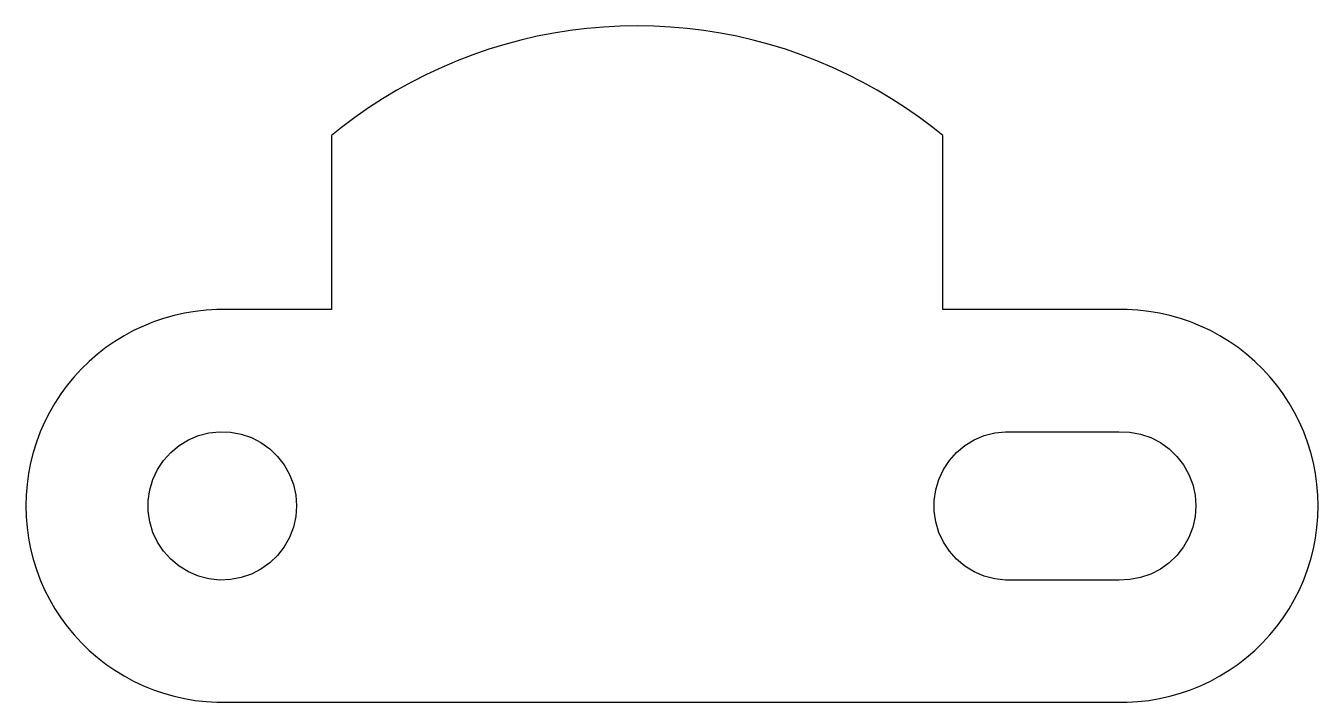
# Model space of a CAD drawing. Header units: metres. Extents: x -13.5 to 16.1, y -4.5 to 11.
import ezdxf

# ---------------------------------------------------------------- set-up
doc = ezdxf.new("R2010")
doc.units = ezdxf.units.M

msp = doc.modelspace()

# ---------------------------------------------------------------- linework, layer by layer
for p, q in [((-0.267319, 10.9732), (-0.649811, 10.9397)), ((0.116104, 10.9933), (-0.267319, 10.9732)), ((0.5, 11), (0.116104, 10.9933)), ((0.883881, 10.9933), (0.5, 11)), ((1.26732, 10.9732), (0.883881, 10.9933)), ((1.64981, 10.9397), (1.26732, 10.9732)), ((-2.16113, 10.6732), (-2.532, 10.5739)), ((-1.78702, 10.7596), (-2.16113, 10.6732)), ((-1.41013, 10.8329), (-1.78702, 10.7596)), ((-1.0309, 10.8929), (-1.41013, 10.8329)), ((-0.649811, 10.9397), (-1.0309, 10.8929)), ((2.0309, 10.8929), (1.64981, 10.9397)), ((2.41013, 10.8329), (2.0309, 10.8929)), ((2.78702, 10.7596), (2.41013, 10.8329)), ((3.16113, 10.6732), (2.78702, 10.7596)), ((3.532, 10.5739), (3.16113, 10.6732)), ((-2.89919, 10.4616), (-3.26221, 10.3366)), ((-2.532, 10.5739), (-2.89919, 10.4616)), ((3.89919, 10.4616), (3.532, 10.5739)), ((4.26221, 10.3366), (3.89919, 10.4616)), ((-3.62067, 10.199), (-3.97409, 10.049)), ((-3.26221, 10.3366), (-3.62067, 10.199)), ((4.62067, 10.199), (4.26221, 10.3366)), ((4.97409, 10.049), (4.62067, 10.199)), ((-4.32208, 9.88673), (-4.66418, 9.71242)), ((-3.97409, 10.049), (-4.32208, 9.88673)), ((5.32208, 9.88673), (4.97409, 10.049)), ((5.66418, 9.71242), (5.32208, 9.88673)), ((-5, 9.52628), (-5.3291, 9.32852)), ((-4.66418, 9.71242), (-5, 9.52628)), ((6, 9.52628), (5.66418, 9.71242)), ((6.3291, 9.32852), (6, 9.52628)), ((-5.3291, 9.32852), (-5.65111, 9.1194)), ((6.65111, 9.1194), (6.3291, 9.32852)), ((-5.96564, 8.89919), (-6.27226, 8.66811)), ((-5.65111, 9.1194), (-5.96564, 8.89919)), ((6.96564, 8.89919), (6.65111, 9.1194)), ((7.27226, 8.66811), (6.96564, 8.89919)), ((-6.27226, 8.66811), (-6.5, 8.4837)), ((7.5, 8.4837), (7.27226, 8.66811)), ((-6.5, 8.4837), (-6.5, 4.49829)), ((7.5, 4.49829), (7.5, 8.4837)), ((-9.61809, 4.45734), (-9.86269, 4.41652)), ((-9.3716, 4.48462), (-9.61809, 4.45734)), ((-9.12399, 4.49829), (-9.3716, 4.48462)), ((-6.5, 4.49829), (-9.12399, 4.49829)), ((11.724, 4.49829), (7.5, 4.49829)), ((11.9716, 4.48462), (11.724, 4.49829)), ((12.2181, 4.45734), (11.9716, 4.48462)), ((12.4627, 4.41652), (12.2181, 4.45734)), ((-10.5779, 4.21429), (-10.8076, 4.12097)), ((-10.3433, 4.29482), (-10.5779, 4.21429)), ((-10.1047, 4.36229), (-10.3433, 4.29482)), ((-9.86269, 4.41652), (-10.1047, 4.36229)), ((12.7047, 4.36229), (12.4627, 4.41652)), ((12.9433, 4.29482), (12.7047, 4.36229)), ((13.1779, 4.21429), (12.9433, 4.29482)), ((13.4076, 4.12097), (13.1779, 4.21429)), ((-11.25, 3.89711), (-11.4613, 3.76724)), ((-11.0319, 4.01514), (-11.25, 3.89711)), ((-10.8076, 4.12097), (-11.0319, 4.01514)), ((13.6319, 4.01514), (13.4076, 4.12097)), ((13.85, 3.89711), (13.6319, 4.01514)), ((14.0613, 3.76724), (13.85, 3.89711)), ((-11.6651, 3.62593), (-11.8607, 3.47362)), ((-11.4613, 3.76724), (-11.6651, 3.62593)), ((14.265, 3.62593), (14.0613, 3.76724)), ((14.4608, 3.47362), (14.265, 3.62593)), ((-12.0478, 3.31075), (-12.2255, 3.13783)), ((-11.8607, 3.47362), (-12.0478, 3.31075)), ((14.6478, 3.31075), (14.4608, 3.47362)), ((14.8255, 3.13783), (14.6478, 3.31075)), ((-12.2255, 3.13783), (-12.3935, 2.95538)), ((14.9935, 2.95538), (14.8255, 3.13783)), ((-12.5511, 2.76395), (-12.698, 2.56413)), ((-12.3935, 2.95538), (-12.5511, 2.76395)), ((15.1511, 2.76395), (14.9935, 2.95538)), ((15.298, 2.56413), (15.1511, 2.76395)), ((-12.698, 2.56413), (-12.8336, 2.35652)), ((15.4336, 2.35652), (15.298, 2.56413)), ((-12.9576, 2.14175), (-13.0696, 1.92049)), ((-12.8336, 2.35652), (-12.9576, 2.14175)), ((15.5576, 2.14175), (15.4336, 2.35652)), ((15.6696, 1.92049), (15.5576, 2.14175)), ((-13.0696, 1.92049), (-13.1692, 1.69339)), ((15.7692, 1.69339), (15.6696, 1.92049)), ((-13.1692, 1.69339), (-13.2562, 1.46114)), ((-9.98915, 1.38258), (-9.7773, 1.51187)), ((-9.7773, 1.51187), (-9.54889, 1.60893)), ((-9.54889, 1.60893), (-9.30878, 1.67171)), ((-9.30878, 1.67171), (-9.06207, 1.69885)), ((-9.06207, 1.69885), (-8.81406, 1.68979)), ((-8.81406, 1.68979), (-8.57001, 1.64471)), ((-8.57001, 1.64471), (-8.33511, 1.56458)), ((-8.33511, 1.56458), (-8.1144, 1.4511)), ((8.01083, 1.38258), (8.22269, 1.51187)), ((8.22269, 1.51187), (8.4511, 1.60893)), ((8.4511, 1.60893), (8.69121, 1.67171)), ((8.69121, 1.67171), (8.93791, 1.69885)), ((8.93791, 1.69885), (11.5379, 1.69885)), ((11.5379, 1.69885), (11.7859, 1.68979)), ((11.7859, 1.68979), (12.03, 1.64471)), ((12.03, 1.64471), (12.2649, 1.56458)), ((12.2649, 1.56458), (12.4856, 1.4511)), ((15.8562, 1.46114), (15.7692, 1.69339)), ((-13.3302, 1.22446), (-13.3911, 0.984055)), ((-13.2562, 1.46114), (-13.3302, 1.22446)), ((-10.3455, 1.03899), (-10.1799, 1.22383)), ((-10.1799, 1.22383), (-9.98915, 1.38258)), ((-8.1144, 1.4511), (-7.91255, 1.30669)), ((-7.91255, 1.30669), (-7.73389, 1.13443)), ((7.65445, 1.03899), (7.82007, 1.22383)), ((7.82007, 1.22383), (8.01083, 1.38258)), ((12.4856, 1.4511), (12.6874, 1.30669)), ((12.6874, 1.30669), (12.8661, 1.13443)), ((15.9302, 1.22446), (15.8562, 1.46114)), ((15.9911, 0.984055), (15.9302, 1.22446)), ((-13.3911, 0.984055), (-13.4386, 0.740662)), ((-10.4825, 0.832001), (-10.3455, 1.03899)), ((-7.73389, 1.13443), (-7.5822, 0.938004)), ((-7.5822, 0.938004), (-7.46072, 0.721573)), ((7.5175, 0.832001), (7.65445, 1.03899)), ((12.8661, 1.13443), (13.0178, 0.938004)), ((13.0178, 0.938004), (13.1393, 0.721573)), ((16.0386, 0.740662), (15.9911, 0.984055)), ((-13.4386, 0.740662), (-13.4727, 0.495026)), ((-10.6593, 0.369629), (-10.5878, 0.607285)), ((-10.5878, 0.607285), (-10.4825, 0.832001)), ((-7.46072, 0.721573), (-7.37207, 0.489761)), ((7.34067, 0.369629), (7.41217, 0.607285)), ((7.41217, 0.607285), (7.5175, 0.832001)), ((13.1393, 0.721573), (13.2279, 0.489761)), ((16.0727, 0.495026), (16.0386, 0.740662)), ((-13.4727, 0.495026), (-13.4932, 0.247894)), ((-10.6954, 0.124084), (-10.6593, 0.369629)), ((-7.37207, 0.489761), (-7.31812, 0.247513)), ((7.30453, 0.124084), (7.34067, 0.369629)), ((13.2279, 0.489761), (13.2819, 0.247513)), ((16.0932, 0.247894), (16.0727, 0.495026)), ((-13.4932, 0.247894), (-13.5, 0)), ((-13.5, 0), (-13.4932, -0.247894)), ((-10.6954, -0.124084), (-10.6954, 0.124084)), ((-7.31812, 0.247513), (-7.29999, 0)), ((-7.29999, 0), (-7.31812, -0.247513)), ((7.30453, -0.124084), (7.30453, 0.124084)), ((13.2819, 0.247513), (13.3, 0)), ((13.3, 0), (13.2819, -0.247513)), ((16.1, 0), (16.0932, 0.247894)), ((16.0932, -0.247894), (16.1, 0)), ((-13.4932, -0.247894), (-13.4727, -0.495026)), ((-10.6593, -0.369629), (-10.6954, -0.124084)), ((-7.31812, -0.247513), (-7.37207, -0.489761)), ((7.34067, -0.369629), (7.30453, -0.124084)), ((13.2819, -0.247513), (13.2279, -0.489761)), ((16.0727, -0.495026), (16.0932, -0.247894)), ((-13.4727, -0.495026), (-13.4386, -0.740662)), ((-10.5878, -0.607285), (-10.6593, -0.369629)), ((-7.37207, -0.489761), (-7.46072, -0.721573)), ((7.41217, -0.607285), (7.34067, -0.369629)), ((13.2279, -0.489761), (13.1393, -0.721573)), ((16.0386, -0.740662), (16.0727, -0.495026)), ((-13.4386, -0.740662), (-13.3911, -0.984055)), ((-10.4825, -0.832001), (-10.5878, -0.607285)), ((-10.3455, -1.03899), (-10.4825, -0.832001)), ((-7.46072, -0.721573), (-7.5822, -0.938004)), ((7.5175, -0.832001), (7.41217, -0.607285)), ((7.65445, -1.03899), (7.5175, -0.832001)), ((13.1393, -0.721573), (13.0178, -0.938004)), ((15.9911, -0.984055), (16.0386, -0.740662)), ((-13.3911, -0.984055), (-13.3302, -1.22446)), ((-10.1799, -1.22383), (-10.3455, -1.03899)), ((-7.73389, -1.13443), (-7.91255, -1.30669)), ((-7.5822, -0.938004), (-7.73389, -1.13443)), ((7.82007, -1.22383), (7.65445, -1.03899)), ((12.8661, -1.13443), (12.6874, -1.30669)), ((13.0178, -0.938004), (12.8661, -1.13443)), ((15.9302, -1.22446), (15.9911, -0.984055)), ((-13.3302, -1.22446), (-13.2562, -1.46114)), ((-13.2562, -1.46114), (-13.1692, -1.69339)), ((-9.98915, -1.38258), (-10.1799, -1.22383)), ((-9.7773, -1.51187), (-9.98915, -1.38258)), ((-8.1144, -1.4511), (-8.33511, -1.56458)), ((-7.91255, -1.30669), (-8.1144, -1.4511)), ((8.01083, -1.38258), (7.82007, -1.22383)), ((8.22269, -1.51187), (8.01083, -1.38258)), ((12.4856, -1.4511), (12.2649, -1.56458)), ((12.6874, -1.30669), (12.4856, -1.4511)), ((15.7692, -1.69339), (15.8562, -1.46114)), ((15.8562, -1.46114), (15.9302, -1.22446)), ((-13.1692, -1.69339), (-13.0696, -1.92049)), ((-9.54889, -1.60893), (-9.7773, -1.51187)), ((-9.30878, -1.67171), (-9.54889, -1.60893)), ((-9.06207, -1.69885), (-9.30878, -1.67171)), ((-8.81406, -1.68979), (-9.06207, -1.69885)), ((-8.57001, -1.64471), (-8.81406, -1.68979)), ((-8.33511, -1.56458), (-8.57001, -1.64471)), ((8.4511, -1.60893), (8.22269, -1.51187)), ((8.69121, -1.67171), (8.4511, -1.60893)), ((8.93791, -1.69885), (8.69121, -1.67171)), ((11.5379, -1.69885), (8.93791, -1.69885)), ((11.7859, -1.68979), (11.5379, -1.69885)), ((12.03, -1.64471), (11.7859, -1.68979)), ((12.2649, -1.56458), (12.03, -1.64471)), ((15.6696, -1.92049), (15.7692, -1.69339)), ((-13.0696, -1.92049), (-12.9576, -2.14175)), ((15.5576, -2.14175), (15.6696, -1.92049)), ((-12.9576, -2.14175), (-12.8336, -2.35652)), ((-12.8336, -2.35652), (-12.698, -2.56413)), ((15.298, -2.56413), (15.4336, -2.35652)), ((15.4336, -2.35652), (15.5576, -2.14175)), ((-12.698, -2.56413), (-12.5511, -2.76395)), ((15.1511, -2.76395), (15.298, -2.56413)), ((-12.5511, -2.76395), (-12.3935, -2.95538)), ((-12.3935, -2.95538), (-12.2255, -3.13783)), ((14.8255, -3.13783), (14.9935, -2.95538)), ((14.9935, -2.95538), (15.1511, -2.76395)), ((-12.2255, -3.13783), (-12.0478, -3.31075)), ((14.6478, -3.31075), (14.8255, -3.13783)), ((-12.0478, -3.31075), (-11.8607, -3.47362)), ((-11.8607, -3.47362), (-11.6651, -3.62593)), ((14.265, -3.62593), (14.4608, -3.47362)), ((14.4608, -3.47362), (14.6478, -3.31075)), ((-11.6651, -3.62593), (-11.4613, -3.76724)), ((-11.4613, -3.76724), (-11.25, -3.89711)), ((13.85, -3.89711), (14.0613, -3.76724)), ((14.0613, -3.76724), (14.265, -3.62593)), ((-11.25, -3.89711), (-11.0319, -4.01514)), ((-11.0319, -4.01514), (-10.8076, -4.12097)), ((-10.8076, -4.12097), (-10.5779, -4.21429)), ((13.1779, -4.21429), (13.4076, -4.12097)), ((13.4076, -4.12097), (13.6319, -4.01514)), ((13.6319, -4.01514), (13.85, -3.89711)), ((-10.5779, -4.21429), (-10.3433, -4.29482)), ((-10.3433, -4.29482), (-10.1047, -4.36229)), ((-10.1047, -4.36229), (-9.86269, -4.41652)), ((-9.86269, -4.41652), (-9.61809, -4.45734)), ((12.2181, -4.45734), (12.4627, -4.41652)), ((12.4627, -4.41652), (12.7047, -4.36229)), ((12.7047, -4.36229), (12.9433, -4.29482)), ((12.9433, -4.29482), (13.1779, -4.21429)), ((-9.61809, -4.45734), (-9.3716, -4.48462)), ((-9.3716, -4.48462), (-9.12399, -4.49829)), ((-9.12399, -4.49829), (11.724, -4.49829)), ((11.724, -4.49829), (11.9716, -4.48462)), ((11.9716, -4.48462), (12.2181, -4.45734))]:
    msp.add_line(p, q)

doc.saveas('drawing.dxf')
